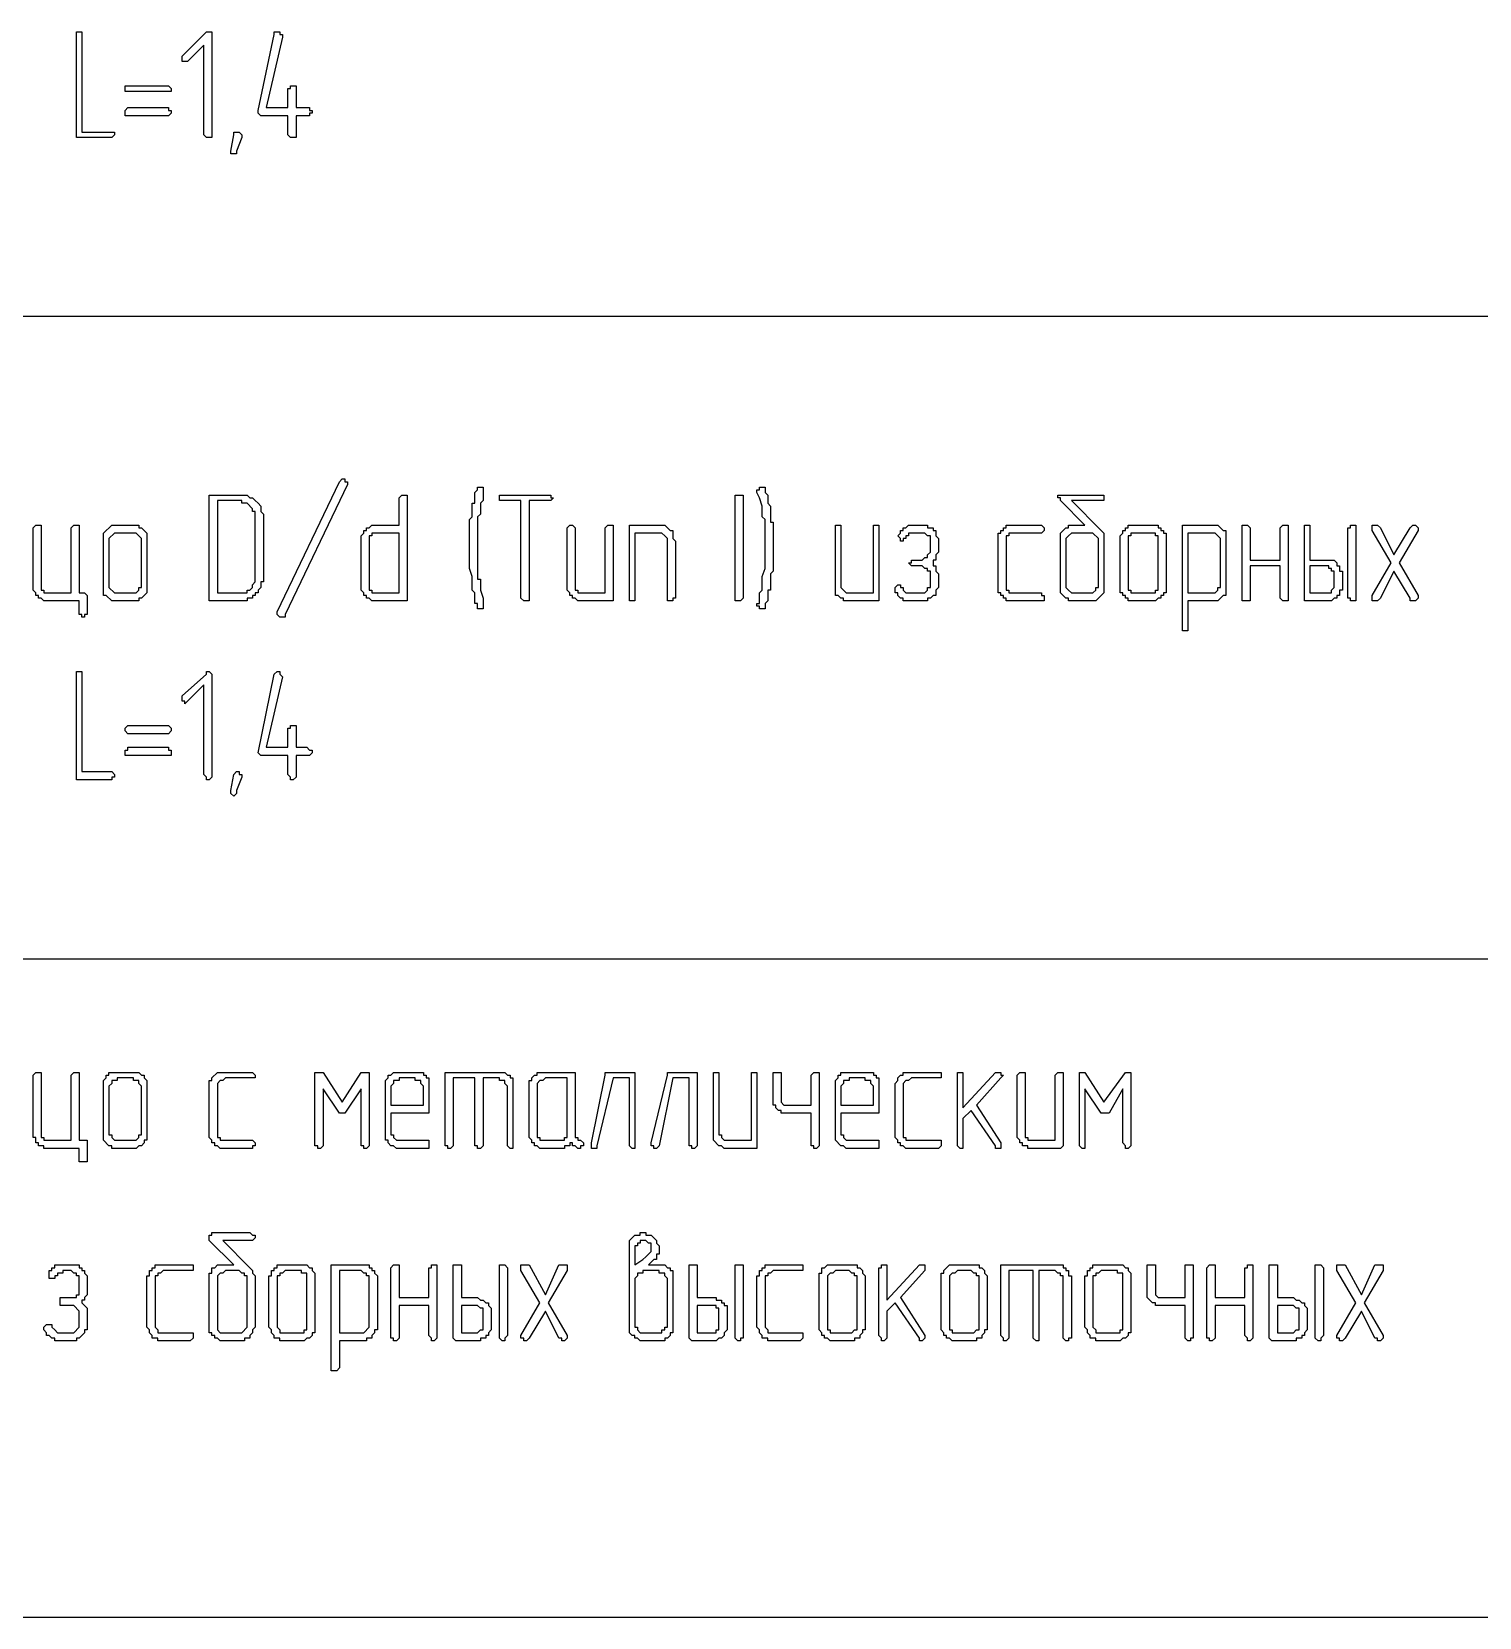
# Model space of a CAD drawing. Header units: millimetres. Extents: x 1 to 1188, y 1 to 840.
# Drawn here: x 1103.92 to 1137.83, y 315.73 to 352.88 of the extents above; entities that cross this region are included whole.
import ezdxf

# ---------------------------------------------------------------- set-up
doc = ezdxf.new("R2010")
doc.units = ezdxf.units.MM
doc.layers.add('GEOMETRY', color=7, linetype='Continuous')

msp = doc.modelspace()

# ---------------------------------------------------------------- linework, layer by layer
at = {"layer": 'GEOMETRY'}
for points in [[(1105.732, 350.401), (1104.97, 350.401), (1104.97, 352.877), (1105.097, 352.877), (1105.097, 350.527), (1105.859, 350.527), (1105.859, 350.464), (1105.796, 350.401)], [(1108.145, 350.464), (1108.145, 350.401), (1108.019, 350.401), (1107.955, 350.464), (1107.955, 352.559), (1107.573, 352.178), (1107.447, 352.178), (1107.447, 352.305), (1108.019, 352.877), (1108.145, 352.877)], [(1110.114, 351.098), (1110.431, 351.098), (1110.431, 351.035), (1110.495, 351.035), (1110.495, 350.971), (1110.431, 350.971), (1110.431, 350.908), (1110.114, 350.908), (1110.114, 350.401), (1109.988, 350.401), (1109.923, 350.464), (1109.923, 350.908), (1109.289, 350.908), (1109.226, 350.971), (1109.226, 351.035), (1109.606, 352.814), (1109.606, 352.877), (1109.733, 352.877), (1109.733, 352.814), (1109.796, 352.814), (1109.796, 352.75), (1109.416, 351.098), (1109.923, 351.098), (1109.923, 351.543), (1109.988, 351.543), (1109.988, 351.606), (1110.114, 351.606)], [(1107.13, 351.48), (1106.114, 351.48), (1106.114, 351.606), (1107.13, 351.606), (1107.193, 351.543), (1107.193, 351.48)], [(1107.13, 350.908), (1106.114, 350.908), (1106.114, 351.035), (1106.177, 351.098), (1107.13, 351.098), (1107.13, 351.035), (1107.193, 351.035), (1107.193, 350.971)], [(1108.717, 350.082), (1108.717, 350.019), (1108.59, 350.019), (1108.59, 350.082), (1108.654, 350.464), (1108.654, 350.527), (1108.781, 350.527), (1108.844, 350.464), (1108.844, 350.401)], [(1111.32, 342.272), (1109.86, 339.223), (1109.86, 339.16), (1109.733, 339.16), (1109.669, 339.223), (1109.669, 339.288), (1111.13, 342.335), (1111.194, 342.398), (1111.257, 342.398), (1111.257, 342.335), (1111.32, 342.335)], [(1114.495, 339.478), (1114.495, 339.352), (1114.369, 339.352), (1114.369, 339.478), (1114.305, 339.478), (1114.305, 339.732), (1114.242, 339.795), (1114.242, 340.114), (1114.178, 340.304), (1114.178, 341.446), (1114.242, 341.51), (1114.242, 341.828), (1114.305, 341.828), (1114.305, 342.081), (1114.369, 342.145), (1114.369, 342.208), (1114.495, 342.208), (1114.495, 341.891), (1114.432, 341.828), (1114.432, 341.573), (1114.369, 341.51), (1114.369, 340.05), (1114.432, 340.05), (1114.432, 339.795), (1114.495, 339.605)], [(1121.1, 339.415), (1121.1, 339.352), (1120.972, 339.352), (1120.972, 339.415), (1120.909, 339.415), (1120.909, 339.478), (1120.972, 339.478), (1120.972, 339.732), (1121.035, 339.795), (1121.035, 340.114), (1121.1, 340.304), (1121.1, 341.446), (1121.035, 341.51), (1121.035, 341.764), (1120.972, 341.955), (1120.909, 342.081), (1120.909, 342.145), (1120.972, 342.145), (1120.972, 342.208), (1121.1, 342.208), (1121.1, 342.081), (1121.164, 342.018), (1121.164, 341.828), (1121.227, 341.764), (1121.227, 341.383), (1121.29, 341.383), (1121.29, 340.24), (1121.227, 340.177), (1121.227, 339.795), (1121.164, 339.795), (1121.164, 339.542), (1121.1, 339.478)], [(1109.352, 340.05), (1109.352, 339.985), (1109.289, 339.985), (1109.289, 339.859), (1109.226, 339.795), (1109.226, 339.732), (1109.161, 339.732), (1109.161, 339.669), (1109.098, 339.669), (1109.098, 339.605), (1108.971, 339.605), (1108.971, 339.542), (1108.082, 339.542), (1108.082, 342.018), (1108.971, 342.018), (1109.034, 341.955), (1109.098, 341.955), (1109.161, 341.891), (1109.226, 341.828), (1109.289, 341.764), (1109.289, 341.638), (1109.352, 341.573)], [(1109.161, 340.05), (1109.161, 341.638), (1109.098, 341.638), (1109.098, 341.701), (1108.971, 341.828), (1108.844, 341.828), (1108.844, 341.891), (1108.272, 341.891), (1108.272, 339.732), (1108.971, 339.732), (1108.971, 339.795), (1109.034, 339.795), (1109.098, 339.859), (1109.098, 339.922), (1109.161, 339.985)], [(1112.527, 341.319), (1112.527, 341.955), (1112.591, 342.018), (1112.718, 342.018), (1112.718, 339.542), (1111.892, 339.542), (1111.829, 339.605), (1111.765, 339.605), (1111.765, 339.669), (1111.702, 339.669), (1111.702, 339.732), (1111.639, 339.795), (1111.639, 341.066), (1111.702, 341.129), (1111.702, 341.193), (1111.765, 341.193), (1111.765, 341.256), (1111.829, 341.256), (1111.892, 341.319)], [(1115.384, 341.891), (1114.877, 341.891), (1114.877, 342.018), (1116.083, 342.018), (1116.083, 341.955), (1116.146, 341.955), (1116.083, 341.891), (1115.576, 341.891), (1115.576, 339.542), (1115.448, 339.542), (1115.384, 339.605)], [(1120.592, 339.605), (1120.528, 339.542), (1120.402, 339.542), (1120.402, 342.018), (1120.592, 342.018)], [(1128.973, 341.193), (1129.038, 341.129), (1129.038, 339.732), (1128.973, 339.669), (1128.846, 339.542), (1128.211, 339.542), (1128.211, 339.605), (1128.148, 339.605), (1128.021, 339.732), (1128.021, 341.129), (1128.148, 341.256), (1128.211, 341.256), (1128.211, 341.319), (1128.593, 341.319), (1128.021, 341.891), (1128.021, 341.955), (1127.957, 341.955), (1127.957, 342.018), (1129.038, 342.018), (1129.038, 341.891), (1128.276, 341.891)], [(1104.844, 339.732), (1104.844, 341.256), (1104.907, 341.319), (1105.034, 341.319), (1105.034, 339.732), (1105.16, 339.732), (1105.225, 339.669), (1105.225, 339.223), (1105.16, 339.223), (1105.16, 339.16), (1105.097, 339.16), (1105.097, 339.223), (1105.034, 339.223), (1105.034, 339.542), (1104.208, 339.542), (1104.145, 339.605), (1104.081, 339.605), (1104.081, 339.669), (1104.018, 339.669), (1104.018, 339.732), (1103.955, 339.795), (1103.955, 341.256), (1104.018, 341.319), (1104.145, 341.319), (1104.145, 339.795), (1104.208, 339.795), (1104.208, 339.732)], [(1106.621, 339.922), (1106.621, 339.732), (1106.494, 339.605), (1106.431, 339.605), (1106.431, 339.542), (1105.796, 339.542), (1105.669, 339.669), (1105.606, 339.669), (1105.606, 341.129), (1105.796, 341.319), (1106.431, 341.319), (1106.431, 341.256), (1106.494, 341.256), (1106.621, 341.129)], [(1106.494, 339.922), (1106.494, 341.002), (1106.368, 341.129), (1105.859, 341.129), (1105.732, 341.002), (1105.732, 339.859), (1105.859, 339.732), (1106.368, 339.732), (1106.431, 339.795), (1106.431, 339.859), (1106.494, 339.859)], [(1112.527, 341.129), (1111.892, 341.129), (1111.892, 341.066), (1111.829, 341.066), (1111.829, 339.795), (1111.892, 339.795), (1111.892, 339.732), (1112.527, 339.732)], [(1117.544, 339.605), (1117.544, 339.542), (1116.718, 339.542), (1116.655, 339.605), (1116.591, 339.605), (1116.591, 339.669), (1116.528, 339.669), (1116.528, 339.732), (1116.464, 339.795), (1116.464, 341.256), (1116.528, 341.319), (1116.591, 341.319), (1116.655, 341.256), (1116.655, 339.795), (1116.718, 339.795), (1116.718, 339.732), (1117.353, 339.732), (1117.353, 341.256), (1117.417, 341.319), (1117.544, 341.319)], [(1119.004, 339.605), (1118.941, 339.605), (1118.941, 339.542), (1118.814, 339.542), (1118.814, 341.002), (1118.751, 341.066), (1118.686, 341.129), (1118.052, 341.129), (1118.052, 339.542), (1117.925, 339.542), (1117.925, 341.319), (1118.751, 341.319), (1118.877, 341.193), (1118.941, 341.193), (1118.941, 341.002), (1119.004, 340.939)], [(1123.767, 339.605), (1123.767, 339.542), (1122.941, 339.542), (1122.941, 339.605), (1122.878, 339.605), (1122.814, 339.669), (1122.751, 339.669), (1122.751, 341.319), (1122.878, 341.319), (1122.878, 339.859), (1123.005, 339.732), (1123.64, 339.732), (1123.64, 341.319), (1123.767, 341.319)], [(1125.036, 340.431), (1125.036, 340.367), (1125.101, 340.367), (1125.101, 340.24), (1125.164, 340.177), (1125.164, 339.859), (1125.101, 339.795), (1125.101, 339.669), (1125.036, 339.669), (1124.973, 339.605), (1124.909, 339.605), (1124.909, 339.542), (1124.339, 339.542), (1124.339, 339.605), (1124.275, 339.605), (1124.21, 339.669), (1124.21, 339.732), (1124.147, 339.732), (1124.147, 339.859), (1124.21, 339.922), (1124.275, 339.922), (1124.275, 339.859), (1124.339, 339.859), (1124.339, 339.795), (1124.402, 339.732), (1124.846, 339.732), (1124.909, 339.795), (1124.909, 339.859), (1124.973, 339.859), (1124.973, 340.24), (1124.909, 340.24), (1124.909, 340.304), (1124.846, 340.304), (1124.782, 340.367), (1124.529, 340.367), (1124.465, 340.431), (1124.529, 340.431), (1124.529, 340.494), (1124.782, 340.494), (1124.846, 340.557), (1124.909, 340.557), (1124.909, 340.621), (1124.973, 340.684), (1124.973, 341.066), (1124.909, 341.066), (1124.846, 341.129), (1124.465, 341.129), (1124.465, 341.066), (1124.402, 341.066), (1124.402, 341.002), (1124.339, 341.002), (1124.339, 340.939), (1124.275, 340.939), (1124.275, 341.002), (1124.21, 341.066), (1124.275, 341.129), (1124.275, 341.193), (1124.339, 341.193), (1124.339, 341.256), (1124.402, 341.256), (1124.465, 341.319), (1124.909, 341.319), (1124.909, 341.256), (1125.036, 341.256), (1125.036, 341.193), (1125.101, 341.193), (1125.101, 341.066), (1125.164, 341.002), (1125.164, 340.684), (1125.101, 340.621), (1125.101, 340.494), (1125.036, 340.494)], [(1127.577, 339.542), (1126.752, 339.542), (1126.752, 339.605), (1126.688, 339.605), (1126.688, 339.669), (1126.623, 339.669), (1126.623, 339.732), (1126.56, 339.732), (1126.56, 341.129), (1126.623, 341.129), (1126.623, 341.193), (1126.688, 341.193), (1126.688, 341.256), (1126.752, 341.256), (1126.752, 341.319), (1127.577, 341.319), (1127.64, 341.256), (1127.64, 341.193), (1127.577, 341.129), (1126.815, 341.129), (1126.815, 341.066), (1126.752, 341.066), (1126.752, 339.795), (1126.815, 339.795), (1126.815, 339.732), (1127.577, 339.732), (1127.577, 339.669), (1127.64, 339.669), (1127.64, 339.542)], [(1128.91, 339.922), (1128.91, 341.002), (1128.783, 341.129), (1128.276, 341.129), (1128.211, 341.066), (1128.148, 341.002), (1128.148, 339.859), (1128.211, 339.795), (1128.276, 339.732), (1128.783, 339.732), (1128.846, 339.795), (1128.846, 339.859), (1128.91, 339.859)], [(1130.497, 339.922), (1130.497, 339.732), (1130.434, 339.732), (1130.434, 339.669), (1130.37, 339.669), (1130.37, 339.605), (1130.307, 339.605), (1130.244, 339.542), (1129.608, 339.542), (1129.608, 339.605), (1129.545, 339.605), (1129.545, 339.669), (1129.481, 339.669), (1129.481, 339.732), (1129.418, 339.732), (1129.418, 341.066), (1129.481, 341.129), (1129.481, 341.193), (1129.545, 341.193), (1129.545, 341.256), (1129.608, 341.256), (1129.608, 341.319), (1130.307, 341.319), (1130.307, 341.256), (1130.37, 341.256), (1130.37, 341.193), (1130.434, 341.193), (1130.434, 341.129), (1130.497, 341.129)], [(1130.307, 339.922), (1130.307, 341.066), (1130.244, 341.066), (1130.244, 341.129), (1129.672, 341.129), (1129.672, 341.066), (1129.608, 341.066), (1129.608, 339.795), (1129.672, 339.795), (1129.672, 339.732), (1130.244, 339.732), (1130.244, 339.795), (1130.307, 339.795)], [(1131.006, 339.542), (1131.006, 338.843), (1130.879, 338.843), (1130.879, 341.319), (1131.704, 341.319), (1131.831, 341.193), (1131.894, 341.193), (1131.894, 339.669), (1131.831, 339.669), (1131.704, 339.542)], [(1131.006, 339.732), (1131.641, 339.732), (1131.704, 339.795), (1131.704, 339.859), (1131.768, 339.859), (1131.768, 341.002), (1131.641, 341.129), (1131.006, 341.129)], [(1133.165, 340.494), (1133.165, 341.256), (1133.228, 341.319), (1133.355, 341.319), (1133.355, 339.542), (1133.228, 339.542), (1133.165, 339.605), (1133.165, 340.367), (1132.466, 340.367), (1132.466, 339.542), (1132.276, 339.542), (1132.276, 341.319), (1132.403, 341.319), (1132.466, 341.256), (1132.466, 340.494)], [(1133.864, 340.494), (1134.434, 340.494), (1134.498, 340.431), (1134.498, 340.367), (1134.561, 340.367), (1134.561, 340.24), (1134.626, 340.24), (1134.626, 339.795), (1134.561, 339.795), (1134.561, 339.669), (1134.498, 339.669), (1134.498, 339.605), (1134.434, 339.605), (1134.371, 339.542), (1133.735, 339.542), (1133.735, 341.319), (1133.864, 341.319)], [(1134.943, 339.605), (1134.943, 339.542), (1134.816, 339.542), (1134.816, 339.605), (1134.752, 339.605), (1134.752, 341.256), (1134.816, 341.256), (1134.816, 341.319), (1134.943, 341.319)], [(1135.958, 340.431), (1136.403, 339.669), (1136.403, 339.605), (1136.34, 339.542), (1136.213, 339.542), (1136.213, 339.605), (1135.831, 340.24), (1135.514, 339.605), (1135.451, 339.542), (1135.323, 339.542), (1135.323, 339.669), (1135.768, 340.431), (1135.323, 341.193), (1135.323, 341.319), (1135.451, 341.319), (1135.514, 341.256), (1135.831, 340.621), (1136.213, 341.256), (1136.277, 341.319), (1136.34, 341.319), (1136.403, 341.256), (1136.403, 341.193)], [(1133.864, 340.367), (1133.864, 339.732), (1134.371, 339.732), (1134.371, 339.795), (1134.434, 339.859), (1134.434, 340.24), (1134.371, 340.24), (1134.371, 340.304), (1134.307, 340.304), (1134.307, 340.367)], [(1105.732, 335.351), (1104.97, 335.351), (1104.97, 337.891), (1105.097, 337.891), (1105.097, 335.541), (1105.796, 335.541), (1105.859, 335.478), (1105.859, 335.414), (1105.796, 335.414), (1105.796, 335.351)], [(1108.145, 335.478), (1108.145, 335.414), (1108.082, 335.351), (1108.019, 335.351), (1108.019, 335.414), (1107.955, 335.478), (1107.955, 337.573), (1107.573, 337.192), (1107.51, 337.129), (1107.51, 337.192), (1107.447, 337.192), (1107.447, 337.319), (1108.019, 337.827), (1108.019, 337.891), (1108.082, 337.891), (1108.145, 337.827)], [(1110.114, 336.113), (1110.368, 336.113), (1110.431, 336.048), (1110.495, 336.048), (1110.495, 335.985), (1110.431, 335.922), (1110.114, 335.922), (1110.114, 335.414), (1110.051, 335.351), (1109.988, 335.351), (1109.988, 335.414), (1109.923, 335.478), (1109.923, 335.922), (1109.289, 335.922), (1109.226, 335.985), (1109.606, 337.827), (1109.669, 337.891), (1109.733, 337.891), (1109.733, 337.827), (1109.796, 337.764), (1109.416, 336.113), (1109.923, 336.113), (1109.923, 336.557), (1109.988, 336.557), (1109.988, 336.62), (1110.114, 336.62)], [(1107.13, 336.43), (1106.177, 336.43), (1106.114, 336.494), (1106.114, 336.557), (1106.177, 336.62), (1107.13, 336.62), (1107.193, 336.557), (1107.193, 336.494)], [(1107.13, 335.922), (1106.114, 335.922), (1106.114, 336.048), (1106.177, 336.048), (1106.177, 336.113), (1107.13, 336.113), (1107.13, 336.048), (1107.193, 336.048), (1107.193, 335.922)], [(1108.717, 335.096), (1108.717, 335.033), (1108.654, 334.969), (1108.59, 335.033), (1108.59, 335.096), (1108.654, 335.478), (1108.717, 335.541), (1108.781, 335.541), (1108.781, 335.478), (1108.844, 335.478), (1108.844, 335.414)], [(1104.844, 326.905), (1104.844, 328.429), (1104.907, 328.493), (1105.034, 328.493), (1105.034, 326.905), (1105.225, 326.905), (1105.225, 326.397), (1105.034, 326.397), (1105.034, 326.715), (1104.208, 326.715), (1104.208, 326.778), (1104.081, 326.778), (1104.081, 326.842), (1104.018, 326.842), (1104.018, 326.969), (1103.955, 326.969), (1103.955, 328.429), (1104.018, 328.493), (1104.145, 328.493), (1104.145, 326.969), (1104.208, 326.969), (1104.208, 326.905)], [(1106.621, 327.095), (1106.621, 326.905), (1106.558, 326.905), (1106.558, 326.842), (1106.494, 326.778), (1106.431, 326.778), (1106.368, 326.715), (1105.796, 326.715), (1105.796, 326.778), (1105.732, 326.778), (1105.606, 326.905), (1105.606, 328.302), (1105.669, 328.366), (1105.669, 328.429), (1105.732, 328.429), (1105.732, 328.493), (1106.431, 328.493), (1106.494, 328.429), (1106.558, 328.429), (1106.558, 328.366), (1106.621, 328.302)], [(1109.034, 326.715), (1108.335, 326.715), (1108.272, 326.778), (1108.209, 326.778), (1108.209, 326.842), (1108.145, 326.842), (1108.145, 326.905), (1108.082, 326.969), (1108.082, 328.302), (1108.145, 328.302), (1108.145, 328.366), (1108.272, 328.493), (1109.098, 328.493), (1109.161, 328.429), (1109.161, 328.366), (1108.464, 328.366), (1108.4, 328.302), (1108.335, 328.302), (1108.272, 328.239), (1108.272, 326.969), (1108.335, 326.969), (1108.335, 326.905), (1109.098, 326.905), (1109.161, 326.842), (1109.161, 326.778), (1109.098, 326.778), (1109.098, 326.715)], [(1111.829, 326.842), (1111.829, 326.778), (1111.765, 326.715), (1111.702, 326.715), (1111.702, 326.778), (1111.639, 326.778), (1111.639, 328.111), (1111.257, 327.54), (1111.13, 327.54), (1110.748, 328.111), (1110.748, 326.778), (1110.685, 326.715), (1110.622, 326.715), (1110.622, 326.778), (1110.558, 326.778), (1110.558, 328.493), (1110.748, 328.493), (1111.194, 327.794), (1111.639, 328.493), (1111.829, 328.493)], [(1112.336, 327.54), (1112.336, 327.032), (1112.401, 327.032), (1112.401, 326.969), (1112.464, 326.905), (1113.226, 326.905), (1113.226, 326.715), (1112.464, 326.715), (1112.401, 326.778), (1112.336, 326.778), (1112.273, 326.842), (1112.273, 326.905), (1112.209, 326.905), (1112.209, 328.302), (1112.273, 328.366), (1112.273, 328.429), (1112.336, 328.429), (1112.401, 328.493), (1113.098, 328.493), (1113.098, 328.429), (1113.163, 328.429), (1113.163, 328.366), (1113.226, 328.366), (1113.226, 327.54)], [(1114.305, 328.366), (1113.797, 328.366), (1113.797, 326.778), (1113.733, 326.715), (1113.67, 326.715), (1113.67, 326.778), (1113.606, 326.778), (1113.606, 328.493), (1115.004, 328.493), (1115.067, 328.429), (1115.131, 328.429), (1115.131, 328.366), (1115.194, 328.366), (1115.194, 326.715), (1115.131, 326.715), (1115.067, 326.778), (1115.067, 328.176), (1115.004, 328.239), (1115.004, 328.302), (1114.877, 328.302), (1114.877, 328.366), (1114.495, 328.366), (1114.495, 326.778), (1114.432, 326.715), (1114.369, 326.715), (1114.369, 326.778), (1114.305, 326.778)], [(1116.781, 326.905), (1116.845, 326.842), (1116.845, 326.778), (1116.781, 326.778), (1116.781, 326.715), (1116.718, 326.715), (1116.655, 326.778), (1116.591, 326.778), (1116.591, 326.842), (1116.528, 326.842), (1116.528, 326.778), (1116.401, 326.778), (1116.401, 326.715), (1115.829, 326.715), (1115.766, 326.778), (1115.702, 326.778), (1115.702, 326.842), (1115.639, 326.842), (1115.639, 326.905), (1115.576, 326.969), (1115.576, 328.302), (1115.639, 328.302), (1115.639, 328.366), (1115.702, 328.429), (1115.766, 328.429), (1115.766, 328.493), (1116.655, 328.493), (1116.655, 326.969), (1116.718, 326.969), (1116.718, 326.905)], [(1118.052, 326.842), (1118.052, 326.715), (1117.989, 326.715), (1117.925, 326.778), (1117.925, 328.366), (1117.544, 328.366), (1117.163, 326.778), (1117.163, 326.715), (1117.035, 326.715), (1117.035, 326.842), (1117.353, 328.429), (1117.353, 328.493), (1118.052, 328.493)], [(1119.513, 326.842), (1119.513, 326.778), (1119.448, 326.715), (1119.385, 326.715), (1119.385, 326.778), (1119.321, 326.778), (1119.321, 328.366), (1118.941, 328.366), (1118.623, 326.778), (1118.559, 326.715), (1118.496, 326.715), (1118.496, 326.778), (1118.432, 326.778), (1118.432, 326.842), (1118.814, 328.429), (1118.814, 328.493), (1119.513, 328.493)], [(1120.909, 326.842), (1120.909, 326.715), (1120.147, 326.715), (1120.083, 326.778), (1120.02, 326.778), (1119.893, 326.905), (1119.893, 328.493), (1120.02, 328.493), (1120.02, 327.032), (1120.083, 327.032), (1120.083, 326.969), (1120.147, 326.905), (1120.782, 326.905), (1120.782, 328.493), (1120.909, 328.493)], [(1122.179, 327.731), (1122.179, 328.429), (1122.243, 328.493), (1122.369, 328.493), (1122.369, 326.778), (1122.306, 326.715), (1122.243, 326.715), (1122.243, 326.778), (1122.179, 326.778), (1122.179, 327.54), (1121.481, 327.54), (1121.481, 327.604), (1121.417, 327.604), (1121.354, 327.667), (1121.354, 327.731), (1121.29, 327.731), (1121.29, 328.493), (1121.481, 328.493), (1121.481, 327.794), (1121.544, 327.731)], [(1122.878, 327.54), (1122.878, 327.032), (1122.941, 327.032), (1122.941, 326.969), (1123.005, 326.905), (1123.767, 326.905), (1123.767, 326.715), (1123.005, 326.715), (1122.941, 326.778), (1122.878, 326.778), (1122.751, 326.905), (1122.751, 328.302), (1122.814, 328.366), (1122.814, 328.429), (1122.878, 328.429), (1122.878, 328.493), (1123.64, 328.493), (1123.64, 328.429), (1123.703, 328.429), (1123.703, 328.366), (1123.767, 328.366), (1123.767, 327.54)], [(1125.164, 326.715), (1124.402, 326.715), (1124.339, 326.778), (1124.275, 326.778), (1124.275, 326.842), (1124.21, 326.842), (1124.21, 326.905), (1124.147, 326.969), (1124.147, 328.239), (1124.21, 328.302), (1124.21, 328.366), (1124.275, 328.429), (1124.339, 328.429), (1124.339, 328.493), (1125.227, 328.493), (1125.227, 328.366), (1124.529, 328.366), (1124.465, 328.302), (1124.402, 328.302), (1124.339, 328.239), (1124.339, 326.969), (1124.402, 326.969), (1124.402, 326.905), (1125.227, 326.905), (1125.227, 326.778)], [(1126.053, 327.731), (1126.623, 326.842), (1126.623, 326.715), (1126.497, 326.715), (1126.497, 326.778), (1125.926, 327.604), (1125.735, 327.414), (1125.735, 326.715), (1125.671, 326.715), (1125.608, 326.778), (1125.608, 328.493), (1125.735, 328.493), (1125.735, 327.667), (1126.497, 328.493), (1126.623, 328.493), (1126.623, 328.429), (1126.688, 328.429), (1126.623, 328.366)], [(1128.084, 326.842), (1128.084, 326.778), (1128.021, 326.715), (1127.259, 326.715), (1127.259, 326.778), (1127.132, 326.778), (1127.132, 326.842), (1127.069, 326.842), (1127.069, 326.905), (1127.005, 326.969), (1127.005, 328.429), (1127.069, 328.493), (1127.195, 328.493), (1127.195, 326.969), (1127.259, 326.969), (1127.259, 326.905), (1127.894, 326.905), (1127.894, 328.429), (1127.957, 328.493), (1128.084, 328.493)], [(1129.672, 326.842), (1129.672, 326.778), (1129.608, 326.715), (1129.545, 326.715), (1129.545, 326.778), (1129.481, 326.842), (1129.481, 328.111), (1129.164, 327.54), (1128.973, 327.54), (1128.593, 328.111), (1128.593, 326.715), (1128.529, 326.715), (1128.466, 326.778), (1128.466, 328.493), (1128.593, 328.493), (1129.038, 327.794), (1129.545, 328.493), (1129.672, 328.493)], [(1106.494, 327.095), (1106.494, 328.176), (1106.431, 328.239), (1106.431, 328.302), (1106.304, 328.302), (1106.304, 328.366), (1105.923, 328.366), (1105.923, 328.302), (1105.796, 328.302), (1105.796, 328.239), (1105.732, 328.176), (1105.732, 327.032), (1105.796, 327.032), (1105.796, 326.969), (1105.859, 326.905), (1106.368, 326.905), (1106.431, 326.969), (1106.431, 327.032), (1106.494, 327.032)], [(1112.336, 327.731), (1113.098, 327.731), (1113.098, 328.176), (1113.035, 328.239), (1113.035, 328.302), (1112.908, 328.302), (1112.908, 328.366), (1112.527, 328.366), (1112.527, 328.302), (1112.401, 328.302), (1112.401, 328.239), (1112.336, 328.176)], [(1116.464, 327.095), (1116.464, 328.366), (1115.956, 328.366), (1115.893, 328.302), (1115.829, 328.302), (1115.766, 328.239), (1115.766, 326.969), (1115.829, 326.969), (1115.829, 326.905), (1116.401, 326.905), (1116.401, 326.969), (1116.464, 326.969)], [(1122.878, 327.731), (1123.64, 327.731), (1123.64, 328.176), (1123.577, 328.239), (1123.577, 328.302), (1123.448, 328.302), (1123.448, 328.366), (1123.068, 328.366), (1123.068, 328.302), (1122.941, 328.302), (1122.941, 328.239), (1122.878, 328.176)], [(1109.034, 323.92), (1109.098, 323.857), (1109.098, 323.794), (1109.161, 323.73), (1109.161, 322.523), (1109.098, 322.46), (1109.098, 322.396), (1109.034, 322.333), (1109.034, 322.269), (1108.907, 322.269), (1108.907, 322.206), (1108.335, 322.206), (1108.272, 322.269), (1108.209, 322.269), (1108.209, 322.333), (1108.145, 322.333), (1108.145, 322.396), (1108.082, 322.396), (1108.082, 323.794), (1108.145, 323.794), (1108.145, 323.92), (1108.209, 323.92), (1108.272, 323.984), (1108.654, 323.984), (1108.082, 324.556), (1108.082, 324.682), (1108.145, 324.682), (1108.145, 324.746), (1109.034, 324.746), (1109.098, 324.682), (1109.161, 324.682), (1109.161, 324.619), (1109.098, 324.556), (1108.4, 324.556)], [(1118.369, 323.984), (1118.751, 323.984), (1118.814, 323.92), (1118.877, 323.92), (1118.877, 323.857), (1118.941, 323.857), (1118.941, 322.396), (1118.877, 322.396), (1118.877, 322.333), (1118.814, 322.269), (1118.751, 322.269), (1118.751, 322.206), (1118.179, 322.206), (1118.115, 322.269), (1118.052, 322.269), (1118.052, 322.333), (1117.989, 322.333), (1117.925, 322.396), (1117.925, 324.556), (1118.052, 324.682), (1118.179, 324.682), (1118.179, 324.746), (1118.306, 324.746), (1118.306, 324.682), (1118.432, 324.682), (1118.559, 324.556), (1118.559, 324.492), (1118.623, 324.429), (1118.623, 324.239), (1118.559, 324.239), (1118.559, 324.11), (1118.496, 324.11)], [(1118.052, 323.984), (1118.242, 324.11), (1118.306, 324.175), (1118.432, 324.302), (1118.432, 324.492), (1118.369, 324.492), (1118.306, 324.556), (1118.179, 324.556), (1118.179, 324.492), (1118.115, 324.492), (1118.115, 324.429), (1118.052, 324.429)], [(1105.097, 323.095), (1105.16, 323.031), (1105.225, 322.968), (1105.225, 322.46), (1105.16, 322.46), (1105.16, 322.396), (1105.034, 322.269), (1104.97, 322.269), (1104.97, 322.206), (1104.463, 322.206), (1104.463, 322.269), (1104.398, 322.269), (1104.335, 322.333), (1104.272, 322.333), (1104.272, 322.396), (1104.208, 322.46), (1104.208, 322.523), (1104.272, 322.588), (1104.398, 322.588), (1104.398, 322.523), (1104.463, 322.46), (1104.527, 322.396), (1104.907, 322.396), (1105.034, 322.523), (1105.034, 322.905), (1104.907, 323.031), (1104.59, 323.031), (1104.59, 323.222), (1104.97, 323.222), (1104.97, 323.285), (1105.034, 323.285), (1105.034, 323.73), (1104.97, 323.73), (1104.97, 323.794), (1104.907, 323.794), (1104.844, 323.857), (1104.653, 323.857), (1104.653, 323.794), (1104.527, 323.794), (1104.527, 323.73), (1104.463, 323.73), (1104.463, 323.667), (1104.335, 323.667), (1104.335, 323.857), (1104.398, 323.857), (1104.398, 323.92), (1104.463, 323.92), (1104.463, 323.984), (1105.034, 323.984), (1105.034, 323.92), (1105.097, 323.92), (1105.097, 323.857), (1105.16, 323.857), (1105.16, 323.794), (1105.225, 323.73), (1105.225, 323.285), (1105.16, 323.222), (1105.16, 323.158), (1105.097, 323.158)], [(1107.638, 322.206), (1106.876, 322.206), (1106.876, 322.269), (1106.748, 322.269), (1106.748, 322.333), (1106.685, 322.396), (1106.685, 322.46), (1106.621, 322.523), (1106.621, 323.73), (1106.685, 323.73), (1106.685, 323.857), (1106.748, 323.857), (1106.748, 323.92), (1106.813, 323.92), (1106.813, 323.984), (1107.702, 323.984), (1107.702, 323.857), (1107.003, 323.857), (1106.939, 323.794), (1106.876, 323.794), (1106.876, 323.73), (1106.813, 323.73), (1106.813, 322.523), (1106.876, 322.46), (1106.876, 322.396), (1107.702, 322.396), (1107.702, 322.269)], [(1110.558, 322.588), (1110.558, 322.396), (1110.495, 322.396), (1110.495, 322.333), (1110.431, 322.269), (1110.368, 322.269), (1110.305, 322.206), (1109.733, 322.206), (1109.733, 322.269), (1109.606, 322.269), (1109.606, 322.333), (1109.543, 322.396), (1109.543, 322.46), (1109.479, 322.523), (1109.479, 323.73), (1109.543, 323.73), (1109.543, 323.857), (1109.606, 323.857), (1109.606, 323.92), (1109.669, 323.92), (1109.669, 323.984), (1110.368, 323.984), (1110.431, 323.92), (1110.495, 323.92), (1110.495, 323.857), (1110.558, 323.794)], [(1111.13, 322.206), (1111.13, 321.571), (1111.067, 321.507), (1110.94, 321.507), (1110.94, 323.984), (1111.829, 323.984), (1111.829, 323.92), (1111.892, 323.92), (1111.892, 323.857), (1111.956, 323.857), (1111.956, 323.794), (1112.019, 323.73), (1112.019, 322.46), (1111.956, 322.46), (1111.956, 322.396), (1111.892, 322.333), (1111.892, 322.269), (1111.765, 322.269), (1111.765, 322.206)], [(1113.226, 323.222), (1113.226, 323.92), (1113.289, 323.92), (1113.289, 323.984), (1113.416, 323.984), (1113.416, 322.269), (1113.353, 322.206), (1113.289, 322.206), (1113.289, 322.269), (1113.226, 322.333), (1113.226, 323.031), (1112.527, 323.031), (1112.527, 322.269), (1112.464, 322.206), (1112.401, 322.206), (1112.401, 322.269), (1112.336, 322.269), (1112.336, 323.92), (1112.401, 323.984), (1112.527, 323.984), (1112.527, 323.222)], [(1113.988, 323.222), (1114.369, 323.222), (1114.432, 323.158), (1114.495, 323.158), (1114.559, 323.095), (1114.622, 323.095), (1114.622, 323.031), (1114.685, 322.968), (1114.685, 322.46), (1114.622, 322.396), (1114.622, 322.333), (1114.559, 322.333), (1114.559, 322.269), (1114.432, 322.269), (1114.432, 322.206), (1113.86, 322.206), (1113.797, 322.269), (1113.797, 323.984), (1113.988, 323.984)], [(1115.067, 322.333), (1115.004, 322.269), (1115.004, 322.206), (1114.94, 322.206), (1114.877, 322.269), (1114.877, 323.984), (1115.004, 323.984), (1115.067, 323.92)], [(1116.019, 323.095), (1116.464, 322.333), (1116.464, 322.269), (1116.401, 322.206), (1116.338, 322.206), (1116.338, 322.269), (1116.273, 322.269), (1115.956, 322.905), (1115.576, 322.269), (1115.511, 322.206), (1115.448, 322.206), (1115.448, 322.269), (1115.384, 322.269), (1115.384, 322.333), (1115.829, 323.095), (1115.384, 323.857), (1115.384, 323.984), (1115.576, 323.984), (1115.956, 323.285), (1116.273, 323.984), (1116.464, 323.984), (1116.464, 323.857)], [(1119.513, 323.222), (1119.956, 323.222), (1119.956, 323.158), (1120.083, 323.158), (1120.083, 323.095), (1120.147, 323.095), (1120.147, 323.031), (1120.21, 323.031), (1120.21, 322.46), (1120.147, 322.396), (1120.147, 322.333), (1120.083, 322.269), (1120.02, 322.269), (1119.956, 322.206), (1119.385, 322.206), (1119.321, 322.269), (1119.321, 323.984), (1119.513, 323.984)], [(1120.592, 322.333), (1120.592, 322.269), (1120.528, 322.269), (1120.528, 322.206), (1120.465, 322.206), (1120.402, 322.269), (1120.402, 323.984), (1120.592, 323.984)], [(1121.926, 322.206), (1121.164, 322.206), (1121.164, 322.269), (1121.035, 322.269), (1121.035, 322.333), (1120.972, 322.396), (1120.972, 322.46), (1120.909, 322.523), (1120.909, 323.73), (1120.972, 323.73), (1120.972, 323.857), (1121.035, 323.857), (1121.035, 323.92), (1121.1, 323.92), (1121.1, 323.984), (1121.989, 323.984), (1121.989, 323.857), (1121.29, 323.857), (1121.227, 323.794), (1121.164, 323.794), (1121.164, 323.73), (1121.1, 323.73), (1121.1, 322.523), (1121.164, 322.46), (1121.164, 322.396), (1121.989, 322.396), (1121.989, 322.269)], [(1123.448, 322.588), (1123.448, 322.46), (1123.385, 322.46), (1123.385, 322.396), (1123.322, 322.333), (1123.322, 322.269), (1123.195, 322.269), (1123.195, 322.206), (1122.623, 322.206), (1122.56, 322.269), (1122.496, 322.269), (1122.496, 322.333), (1122.433, 322.333), (1122.433, 322.396), (1122.369, 322.46), (1122.369, 323.794), (1122.433, 323.794), (1122.433, 323.92), (1122.496, 323.92), (1122.56, 323.984), (1123.258, 323.984), (1123.258, 323.92), (1123.322, 323.92), (1123.385, 323.857), (1123.385, 323.794), (1123.448, 323.73)], [(1124.275, 323.222), (1124.846, 322.333), (1124.846, 322.269), (1124.782, 322.206), (1124.719, 322.206), (1124.719, 322.269), (1124.147, 323.095), (1123.957, 322.905), (1123.957, 322.269), (1123.894, 322.206), (1123.83, 322.206), (1123.83, 322.269), (1123.767, 322.333), (1123.767, 323.92), (1123.83, 323.92), (1123.83, 323.984), (1123.957, 323.984), (1123.957, 323.158), (1124.719, 323.984), (1124.846, 323.984), (1124.846, 323.857)], [(1126.306, 322.588), (1126.306, 322.46), (1126.243, 322.46), (1126.243, 322.396), (1126.18, 322.333), (1126.18, 322.269), (1126.053, 322.269), (1126.053, 322.206), (1125.481, 322.206), (1125.418, 322.269), (1125.354, 322.269), (1125.354, 322.333), (1125.291, 322.333), (1125.291, 322.396), (1125.227, 322.46), (1125.227, 323.794), (1125.291, 323.794), (1125.291, 323.857), (1125.418, 323.984), (1126.116, 323.984), (1126.116, 323.92), (1126.18, 323.92), (1126.243, 323.857), (1126.243, 323.794), (1126.306, 323.73)], [(1127.385, 323.857), (1126.815, 323.857), (1126.815, 322.269), (1126.752, 322.206), (1126.688, 322.206), (1126.688, 322.269), (1126.623, 322.333), (1126.623, 323.984), (1128.084, 323.984), (1128.084, 323.92), (1128.148, 323.92), (1128.148, 323.857), (1128.211, 323.857), (1128.211, 323.73), (1128.276, 323.73), (1128.276, 322.269), (1128.211, 322.269), (1128.211, 322.206), (1128.148, 322.206), (1128.084, 322.269), (1128.084, 323.73), (1128.021, 323.73), (1128.021, 323.794), (1127.957, 323.794), (1127.894, 323.857), (1127.514, 323.857), (1127.514, 322.206), (1127.45, 322.206), (1127.385, 322.269)], [(1129.672, 322.588), (1129.672, 322.396), (1129.608, 322.396), (1129.608, 322.333), (1129.545, 322.269), (1129.481, 322.269), (1129.418, 322.206), (1128.846, 322.206), (1128.846, 322.269), (1128.719, 322.269), (1128.719, 322.333), (1128.656, 322.396), (1128.656, 322.46), (1128.593, 322.523), (1128.593, 323.73), (1128.656, 323.73), (1128.656, 323.857), (1128.719, 323.857), (1128.719, 323.92), (1128.783, 323.92), (1128.783, 323.984), (1129.481, 323.984), (1129.545, 323.92), (1129.608, 323.92), (1129.608, 323.857), (1129.672, 323.794)], [(1130.942, 323.222), (1130.942, 323.984), (1131.132, 323.984), (1131.132, 322.269), (1131.069, 322.269), (1131.069, 322.206), (1131.006, 322.206), (1130.942, 322.269), (1130.942, 323.031), (1130.244, 323.031), (1130.244, 323.095), (1130.18, 323.095), (1130.053, 323.222), (1130.053, 323.984), (1130.244, 323.984), (1130.244, 323.285), (1130.307, 323.222)], [(1132.339, 323.222), (1132.339, 323.92), (1132.403, 323.92), (1132.403, 323.984), (1132.53, 323.984), (1132.53, 322.269), (1132.466, 322.206), (1132.403, 322.206), (1132.403, 322.269), (1132.339, 322.333), (1132.339, 323.031), (1131.641, 323.031), (1131.641, 322.269), (1131.577, 322.206), (1131.514, 322.206), (1131.514, 322.269), (1131.451, 322.269), (1131.451, 323.92), (1131.514, 323.984), (1131.641, 323.984), (1131.641, 323.222)], [(1133.102, 323.222), (1133.482, 323.222), (1133.545, 323.158), (1133.609, 323.158), (1133.672, 323.095), (1133.735, 323.095), (1133.735, 323.031), (1133.8, 322.968), (1133.8, 322.46), (1133.735, 322.396), (1133.735, 322.333), (1133.672, 322.333), (1133.672, 322.269), (1133.545, 322.269), (1133.545, 322.206), (1132.973, 322.206), (1132.91, 322.269), (1132.91, 323.984), (1133.102, 323.984)], [(1134.181, 322.333), (1134.117, 322.269), (1134.117, 322.206), (1134.054, 322.206), (1133.99, 322.269), (1133.99, 323.984), (1134.117, 323.984), (1134.181, 323.92)], [(1135.133, 323.095), (1135.578, 322.333), (1135.578, 322.269), (1135.514, 322.206), (1135.451, 322.206), (1135.451, 322.269), (1135.388, 322.269), (1135.069, 322.905), (1134.689, 322.269), (1134.626, 322.206), (1134.561, 322.206), (1134.561, 322.269), (1134.498, 322.269), (1134.498, 322.333), (1134.943, 323.095), (1134.498, 323.857), (1134.498, 323.984), (1134.689, 323.984), (1135.069, 323.285), (1135.388, 323.984), (1135.578, 323.984), (1135.578, 323.857)], [(1108.971, 322.588), (1108.971, 323.73), (1108.907, 323.73), (1108.907, 323.794), (1108.844, 323.794), (1108.781, 323.857), (1108.464, 323.857), (1108.4, 323.794), (1108.335, 323.794), (1108.272, 323.73), (1108.272, 322.46), (1108.335, 322.396), (1108.844, 322.396), (1108.971, 322.523)], [(1110.368, 322.588), (1110.368, 323.794), (1110.241, 323.794), (1110.241, 323.857), (1109.86, 323.857), (1109.796, 323.794), (1109.733, 323.794), (1109.733, 323.73), (1109.669, 323.73), (1109.669, 322.523), (1109.733, 322.46), (1109.733, 322.396), (1110.305, 322.396), (1110.305, 322.46), (1110.368, 322.46)], [(1111.13, 322.396), (1111.702, 322.396), (1111.829, 322.523), (1111.829, 323.73), (1111.765, 323.73), (1111.765, 323.794), (1111.702, 323.794), (1111.639, 323.857), (1111.13, 323.857)], [(1118.814, 322.588), (1118.814, 323.667), (1118.751, 323.73), (1118.751, 323.794), (1118.623, 323.794), (1118.623, 323.857), (1118.242, 323.857), (1118.242, 323.794), (1118.115, 323.794), (1118.115, 323.73), (1118.052, 323.667), (1118.052, 322.523), (1118.115, 322.523), (1118.115, 322.46), (1118.179, 322.396), (1118.686, 322.396), (1118.686, 322.46), (1118.751, 322.46), (1118.751, 322.523), (1118.814, 322.523)], [(1123.258, 322.588), (1123.258, 323.73), (1123.195, 323.73), (1123.195, 323.794), (1123.131, 323.794), (1123.068, 323.857), (1122.751, 323.857), (1122.688, 323.794), (1122.623, 323.794), (1122.56, 323.73), (1122.56, 322.46), (1122.623, 322.46), (1122.623, 322.396), (1123.131, 322.396), (1123.195, 322.46), (1123.258, 322.46)], [(1126.116, 322.588), (1126.116, 323.73), (1126.053, 323.73), (1126.053, 323.794), (1125.989, 323.794), (1125.926, 323.857), (1125.608, 323.857), (1125.544, 323.794), (1125.481, 323.794), (1125.418, 323.73), (1125.418, 322.46), (1125.481, 322.46), (1125.481, 322.396), (1125.989, 322.396), (1126.053, 322.46), (1126.116, 322.46)], [(1129.481, 322.588), (1129.481, 323.794), (1129.355, 323.794), (1129.355, 323.857), (1128.973, 323.857), (1128.91, 323.794), (1128.846, 323.794), (1128.846, 323.73), (1128.783, 323.73), (1128.783, 322.523), (1128.846, 322.46), (1128.846, 322.396), (1129.418, 322.396), (1129.418, 322.46), (1129.481, 322.46)], [(1113.988, 323.031), (1113.988, 322.396), (1114.369, 322.396), (1114.432, 322.46), (1114.495, 322.46), (1114.495, 322.968), (1114.432, 322.968), (1114.369, 323.031)], [(1119.513, 323.031), (1119.513, 322.396), (1119.956, 322.396), (1119.956, 322.46), (1120.02, 322.46), (1120.02, 322.968), (1119.956, 322.968), (1119.956, 323.031)], [(1133.102, 323.031), (1133.102, 322.396), (1133.482, 322.396), (1133.545, 322.46), (1133.609, 322.46), (1133.609, 322.968), (1133.545, 322.968), (1133.482, 323.031)]]:
    msp.add_lwpolyline(points, close=True, dxfattribs=at)
for points in [[(999.752, 346.209), (1184.727, 346.209)], [(999.752, 331.159), (1184.727, 331.159)], [(999.752, 315.729), (1184.727, 315.729)]]:
    msp.add_lwpolyline(points, dxfattribs=at)

doc.saveas('drawing.dxf')
